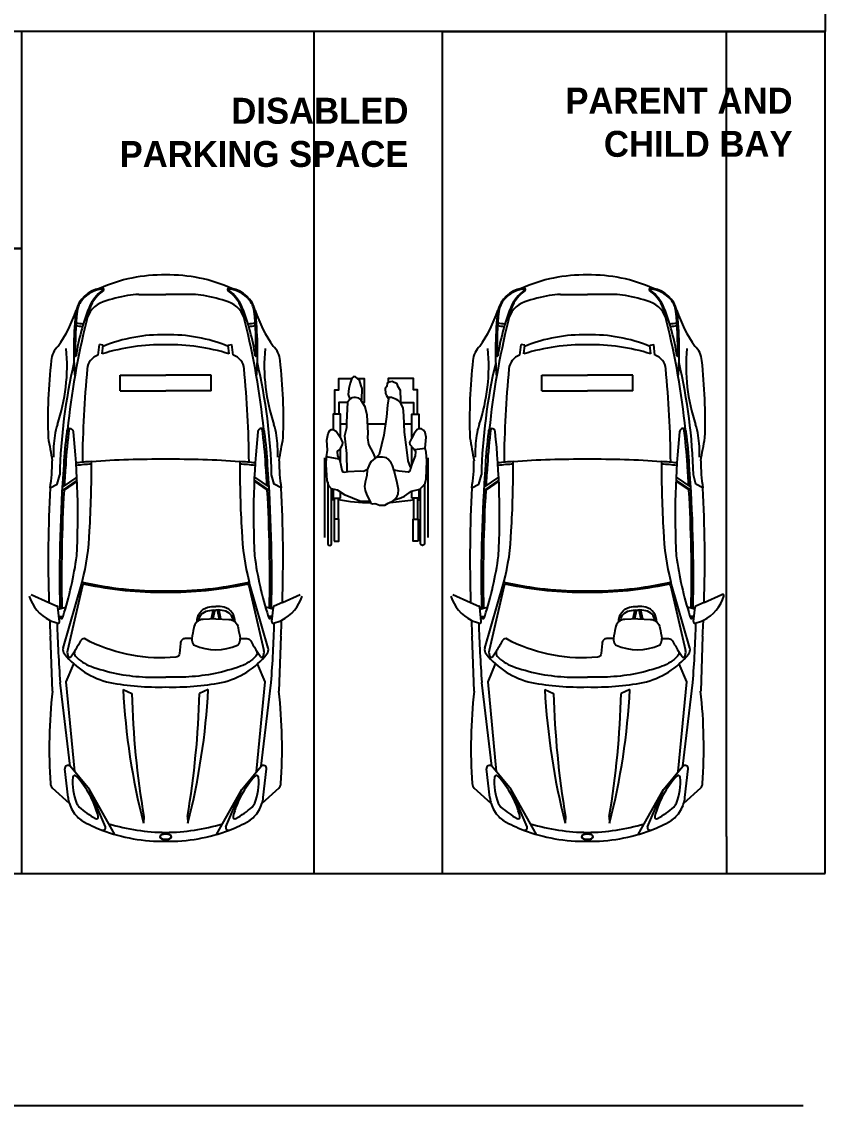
# Model space of a CAD drawing. Header units: inches. Extents: x 484217 to 497210, y -26946 to -21493.
# Drawn here: x 493477.1 to 493725.1, y -23339.1 to -23004.7 of the extents above; entities that cross this region are included whole.
import ezdxf

# ---------------------------------------------------------------- set-up
doc = ezdxf.new("R2010")
doc.units = ezdxf.units.IN
doc.header["$LTSCALE"] = 20
doc.header["$MEASUREMENT"] = 0
for name, color, linetype in [('ceco.net 217 Nissan Z350 - top', 145, 'Continuous'), ('I-WALL-FULL', 5, 'Continuous'), ('Parking', 7, 'Continuous')]:
    doc.layers.add(name, color=color, linetype=linetype)
doc.styles.get("Standard").update_dxf_attribs({"font": ''})
doc.styles.get('Standard').set_extended_font_data('MicrogrammaSSi', bold=True)

msp = doc.modelspace()

# ---------------------------------------------------------------- linework, layer by layer
at = {"color": 0}
for p, q in [((493574.98, -23122.23), (493574.98, -23122.29)), ((493598, -23122.23), (493598, -23122.29)), ((493577.33, -23128.98), (493575.47, -23128.98)), ((493589.38, -23128.98), (493583.87, -23128.98)), ((493597.51, -23128.98), (493595.19, -23128.98)), ((493601.66, -23136.49), (493598.33, -23136.81)), ((493570.57, -23139.37), (493570.57, -23163.87)), ((493575.06, -23139.77), (493571.14, -23139.06)), ((493602.41, -23139.37), (493602.41, -23163.87)), ((493573.26, -23151.01), (493572.77, -23151.01)), ((493573.66, -23152.23), (493572.77, -23152.23)), ((493573.66, -23158.2), (493573.66, -23151.72)), ((493574.88, -23158.2), (493574.88, -23151.72)), ((493598.1, -23158.2), (493598.1, -23151.72)), ((493599.32, -23152.23), (493600.21, -23152.23)), ((493599.33, -23158.2), (493599.33, -23151.72)), ((493599.72, -23151.01), (493600.21, -23151.01))]:
    msp.add_line(p, q, dxfattribs=at)
for points in [[(493573.75, -23125.86), (493573.75, -23118.31), (493574.98, -23118.31), (493574.98, -23114.88), (493578.98, -23114.88)], [(493597.13, -23142.22), (493596.38, -23140.21), (493595.97, -23136.81), (493595.28, -23131.4), (493595.09, -23126.24), (493594.82, -23123.91), (493594.13, -23122.59), (493594.13, -23121.52), (493594, -23118.53), (493593.31, -23117.44), (493592.98, -23116.49), (493591.41, -23115.8), (493590.37, -23115.93), (493589.9, -23116.3), (493589.77, -23117.31), (493589.27, -23117.97), (493589.39, -23119.42), (493589.71, -23120.07), (493590.28, -23121.14), (493590.02, -23123.09), (493589.71, -23126.68), (493588.89, -23132.34), (493587.44, -23138.26), (493586.62, -23139.07), (493586.31, -23139.45), (493585.68, -23137.91), (493584.21, -23135.18), (493583.89, -23133.16), (493584, -23131.62), (493583.73, -23126.18), (493583.1, -23123.6), (493581.9, -23121.65), (493582.09, -23121.33), (493582.14, -23117.91), (493581.9, -23117.11), (493581.4, -23115.34), (493580.14, -23114.34), (493579.61, -23114.26), (493579.04, -23114.71), (493578.44, -23116.25), (493578.03, -23117.9), (493577.84, -23119.76), (493578.35, -23121.21), (493577.65, -23122.28), (493577.34, -23128.32), (493577.33, -23130.11), (493576.76, -23132.53), (493577.39, -23137.95), (493577.48, -23143.61)], [(493580.82, -23114.88), (493582.82, -23114.88), (493582.82, -23122.23), (493582.26, -23122.23)], [(493599.23, -23125.86), (493599.23, -23118.31), (493598, -23118.31), (493598, -23114.88), (493590.17, -23114.88), (493590.17, -23116.09)], [(493577.69, -23122.23), (493574.98, -23122.23), (493574.98, -23125.86)], [(493594.13, -23122.23), (493598, -23122.23), (493598, -23125.86)], [(493575.47, -23133.05), (493575.47, -23125.86), (493573.26, -23125.86), (493573.26, -23130.6)], [(493597.51, -23133.09), (493597.51, -23125.86), (493599.72, -23125.86), (493599.72, -23130.36)], [(493592.16, -23152.32), (493594.13, -23151.69), (493595.24, -23151.14), (493597.38, -23149.62), (493599.99, -23148.98), (493601.16, -23147.82), (493601.58, -23147.17), (493601.98, -23145.75), (493602.17, -23140.26), (493601.92, -23137.56), (493601.6, -23136.3), (493601.98, -23132.9), (493601.61, -23131.46), (493601.16, -23130.76), (493600.51, -23130.36), (493599.52, -23130.35), (493599.15, -23130.57), (493598.2, -23131.77), (493597.38, -23133.34), (493596.83, -23134.6), (493596.94, -23135.17), (493597.89, -23136.3), (493598.39, -23136.93), (493598.61, -23137.51), (493598.55, -23138.74), (493597.5, -23141.32), (493597.07, -23142.6), (493596.94, -23143.42), (493596.38, -23143.73), (493593.6, -23143.42), (493592.54, -23143.23), (493592.04, -23143.23)], [(493584.52, -23152.71), (493584.02, -23152.77), (493581.46, -23152.7), (493576.98, -23150.87), (493574.59, -23149.3), (493572.7, -23148.92), (493571.95, -23147.95), (493571.38, -23146.31), (493571.1, -23141.42), (493571.19, -23139.01), (493571.51, -23136.93), (493571.32, -23133.85), (493571.69, -23131.85), (493572.2, -23130.89), (493572.77, -23130.57), (493573.28, -23130.6), (493574.15, -23131.08), (493575.41, -23132.9), (493576.1, -23134.6), (493576.03, -23135.28), (493575.28, -23136.62), (493574.72, -23137.12), (493574.46, -23137.44), (493574.55, -23138.6), (493575.26, -23140.22), (493575.54, -23141.02), (493575.91, -23143.1), (493576.25, -23143.62), (493576.72, -23143.73), (493577.86, -23143.54), (493581.71, -23143.29), (493582.59, -23143.42), (493583.79, -23142.79)], [(493575.47, -23140.83), (493575.47, -23136.28)], [(493597.51, -23141.27), (493597.51, -23135.86)], [(493589.2, -23153.9), (493590.26, -23153.33), (493591.73, -23152.62), (493592.42, -23152.07), (493593.04, -23151.16), (493593.26, -23150.49), (493593.36, -23149.11), (493592.92, -23146.57), (493592.1, -23143.35), (493591.53, -23141.65), (493591.13, -23140.85), (493590.21, -23139.7), (493589.65, -23139.33), (493588.45, -23139.07), (493586.93, -23139.07), (493586.18, -23139.39), (493584.99, -23140.43), (493584.42, -23141.23), (493583.73, -23143.04), (493583.66, -23144.74), (493583.1, -23146.82), (493582.92, -23148.2), (493583.1, -23149.36), (493583.49, -23150.53), (493584.71, -23153.09), (493584.86, -23153.27), (493585.37, -23153.47), (493586.14, -23153.46), (493586.5, -23153.52), (493587.5, -23153.96), (493589.2, -23153.9)], [(493573.26, -23149.03), (493573.26, -23151.72), (493575.47, -23151.72)], [(493575.47, -23151.72), (493575.47, -23149.88)], [(493599.72, -23149.04), (493599.72, -23151.72), (493597.51, -23151.72)], [(493597.51, -23151.72), (493597.51, -23149.58)]]:
    msp.add_lwpolyline(points, dxfattribs=at)
for points in [[(493571.55, -23146.81), (493571.55, -23165.71, 1), (493572.77, -23165.71), (493572.77, -23148.93, 1)], [(493601.43, -23147.4), (493601.43, -23165.71, -1), (493600.21, -23165.71), (493600.21, -23148.76, -1)]]:
    msp.add_lwpolyline(points, format="xyb", dxfattribs=at)
for points in [[(493573.55, -23165.06), (493575.02, -23165.06), (493575.02, -23158.2), (493573.55, -23158.2)], [(493599.44, -23165.06), (493597.97, -23165.06), (493597.97, -23158.2), (493599.44, -23158.2)]]:
    msp.add_lwpolyline(points, close=True, dxfattribs=at)
for centre, radius, start, end in [((493579.97, -23123.24), 2.55, 40.6156, 131.4173), ((493590.23, -23125.82), 5.18, 41.2563, 91.629), ((493586.44, -23084.82), 68.38, 260.27, 268.6181), ((493586.44, -23084.82), 68.38, 273.6699, 279.8201)]:
    msp.add_arc(centre, radius, start, end, dxfattribs=at)
at = {"layer": 'ceco.net 217 Nissan Z350 - top'}
for p, q in [((493513.24, -23088.94), (493521.55, -23088.94)), ((493529.86, -23088.94), (493521.55, -23088.94)), ((493643.37, -23088.94), (493651.68, -23088.94)), ((493659.99, -23088.94), (493651.68, -23088.94)), ((493500.69, -23107.66), (493501.08, -23104.37)), ((493502.29, -23104.52), (493501.08, -23104.37)), ((493501.97, -23107.24), (493502.29, -23104.52)), ((493540.8, -23104.52), (493542.01, -23104.37)), ((493541.12, -23107.24), (493540.8, -23104.52)), ((493542.4, -23107.66), (493542.01, -23104.37)), ((493630.83, -23107.66), (493631.22, -23104.37)), ((493632.43, -23104.52), (493631.22, -23104.37)), ((493632.1, -23107.24), (493632.43, -23104.52)), ((493670.94, -23104.52), (493672.15, -23104.37)), ((493671.26, -23107.24), (493670.94, -23104.52)), ((493672.54, -23107.66), (493672.15, -23104.37)), ((493507.52, -23118.68), (493507.52, -23113.8)), ((493507.52, -23113.8), (493521.55, -23113.8)), ((493535.57, -23113.8), (493521.55, -23113.8)), ((493535.57, -23118.68), (493535.57, -23113.8)), ((493637.66, -23118.68), (493637.66, -23113.8)), ((493637.66, -23113.8), (493651.68, -23113.8)), ((493665.71, -23113.8), (493651.68, -23113.8)), ((493665.71, -23118.68), (493665.71, -23113.8)), ((493507.52, -23118.68), (493521.55, -23118.68)), ((493535.57, -23118.68), (493521.55, -23118.68)), ((493637.66, -23118.68), (493651.68, -23118.68)), ((493665.71, -23118.68), (493651.68, -23118.68)), ((493494.21, -23146.23), (493489.56, -23149.44)), ((493494.17, -23145.27), (493489.62, -23148.41)), ((493494.22, -23146.5), (493490.18, -23149.3)), ((493548.87, -23146.5), (493552.91, -23149.3)), ((493548.88, -23146.23), (493553.53, -23149.44)), ((493548.92, -23145.27), (493553.47, -23148.41)), ((493624.35, -23146.23), (493619.7, -23149.44)), ((493624.31, -23145.27), (493619.76, -23148.41)), ((493624.36, -23146.5), (493620.32, -23149.3)), ((493679, -23146.5), (493683.05, -23149.3)), ((493679.02, -23146.23), (493683.67, -23149.44)), ((493679.06, -23145.27), (493683.61, -23148.41)), ((493490.18, -23149.3), (493489.56, -23149.44)), ((493552.91, -23149.3), (493553.53, -23149.44)), ((493620.32, -23149.3), (493619.7, -23149.44)), ((493683.05, -23149.3), (493683.67, -23149.44)), ((493489.92, -23198), (493495.75, -23177.64)), ((493495.88, -23178.73), (493491.24, -23198.81)), ((493547.21, -23178.73), (493551.85, -23198.81)), ((493553.17, -23198), (493547.34, -23177.64)), ((493620.06, -23198), (493625.89, -23177.64)), ((493626.02, -23178.73), (493621.38, -23198.81)), ((493677.35, -23178.73), (493681.99, -23198.81)), ((493683.31, -23198), (493677.48, -23177.64)), ((493480.01, -23181.47), (493485.52, -23183.92)), ((493557.57, -23183.92), (493563.08, -23181.47)), ((493610.15, -23181.47), (493615.66, -23183.92)), ((493687.71, -23183.92), (493693.22, -23181.47)), ((493485.52, -23183.92), (493488.08, -23185.05)), ((493488.79, -23189.85), (493488.32, -23185.38)), ((493488.38, -23185.97), (493490.75, -23185.38)), ((493536.23, -23186.26), (493535.62, -23189.04)), ((493536.7, -23186.26), (493536.08, -23189.01)), ((493537.45, -23186.26), (493538.06, -23189.01)), ((493537.91, -23186.26), (493538.52, -23189.04)), ((493554.71, -23185.97), (493552.34, -23185.38)), ((493554.3, -23189.85), (493554.78, -23185.38)), ((493557.57, -23183.92), (493555.01, -23185.05)), ((493615.66, -23183.92), (493618.21, -23185.05)), ((493618.93, -23189.85), (493618.45, -23185.38)), ((493618.52, -23185.97), (493620.88, -23185.38)), ((493666.37, -23186.26), (493665.75, -23189.04)), ((493666.83, -23186.26), (493666.22, -23189.01)), ((493667.58, -23186.26), (493668.19, -23189.01)), ((493668.05, -23186.26), (493668.66, -23189.04)), ((493684.85, -23185.97), (493682.48, -23185.38)), ((493684.44, -23189.85), (493684.91, -23185.38)), ((493687.71, -23183.92), (493685.15, -23185.05)), ((493488.62, -23188.24), (493489.88, -23188.23)), ((493554.47, -23188.24), (493553.21, -23188.23)), ((493618.76, -23188.24), (493620.02, -23188.23)), ((493684.61, -23188.24), (493683.35, -23188.23)), ((493486.58, -23211.31), (493485.98, -23194.35)), ((493485.98, -23194.35), (493485.98, -23194.35)), ((493557.12, -23194.35), (493556.51, -23211.31)), ((493557.12, -23194.35), (493557.12, -23194.35)), ((493616.72, -23211.31), (493616.11, -23194.35)), ((493616.11, -23194.35), (493616.11, -23194.35)), ((493687.25, -23194.35), (493686.65, -23211.31)), ((493687.25, -23194.35), (493687.25, -23194.35)), ((493492.29, -23200.68), (493493.52, -23198.91)), ((493550.8, -23200.68), (493549.57, -23198.91)), ((493622.43, -23200.68), (493623.66, -23198.91)), ((493680.94, -23200.68), (493679.71, -23198.91)), ((493490.89, -23208.44), (493493.19, -23202.91)), ((493552.21, -23208.44), (493549.9, -23202.91)), ((493621.02, -23208.44), (493623.32, -23202.91)), ((493682.34, -23208.44), (493680.04, -23202.91)), ((493492.11, -23234.49), (493489, -23208.64)), ((493493.48, -23236.14), (493490.89, -23208.44)), ((493549.61, -23236.14), (493552.21, -23208.44)), ((493550.98, -23234.49), (493554.09, -23208.64)), ((493622.25, -23234.49), (493619.14, -23208.64)), ((493623.62, -23236.14), (493621.02, -23208.44)), ((493679.75, -23236.14), (493682.34, -23208.44)), ((493681.12, -23234.49), (493684.23, -23208.64)), ((493508.4, -23210.79), (493511.12, -23212.05)), ((493534.69, -23210.79), (493531.98, -23212.05)), ((493638.54, -23210.79), (493641.25, -23212.05)), ((493664.83, -23210.79), (493662.11, -23212.05)), ((493491.43, -23244.14), (493490.4, -23235.32)), ((493498.04, -23241.65), (493492.11, -23234.49)), ((493545.05, -23241.65), (493550.98, -23234.49)), ((493551.66, -23244.14), (493552.69, -23235.32)), ((493621.57, -23244.14), (493620.54, -23235.32)), ((493628.18, -23241.65), (493622.25, -23234.49)), ((493675.19, -23241.65), (493681.12, -23234.49)), ((493681.8, -23244.14), (493682.83, -23235.32)), ((493491.84, -23246.01), (493486.63, -23241.2)), ((493502.96, -23253.21), (493498.04, -23241.65)), ((493505.85, -23255.51), (493498.04, -23241.65)), ((493537.24, -23255.51), (493545.05, -23241.65)), ((493540.13, -23253.21), (493545.05, -23241.65)), ((493556.46, -23241.2), (493551.26, -23246.01)), ((493621.97, -23246.01), (493616.76, -23241.2)), ((493633.1, -23253.21), (493628.18, -23241.65)), ((493635.99, -23255.51), (493628.18, -23241.65)), ((493667.38, -23255.51), (493675.19, -23241.65)), ((493670.27, -23253.21), (493675.19, -23241.65)), ((493686.6, -23241.2), (493681.39, -23246.01)), ((493514.8, -23249.95), (493514.69, -23252.04)), ((493528.3, -23249.95), (493528.41, -23252.04)), ((493644.93, -23249.95), (493644.82, -23252.04)), ((493658.43, -23249.95), (493658.54, -23252.04))]:
    msp.add_line(p, q, dxfattribs=at)
for points in [[(493502.07, -23086.99, 0.025591), (493501.15, -23087.1, 0.019947)], [(493632.21, -23086.99, 0.025591), (493631.29, -23087.1, 0.019947)], [(493531.26, -23189.98, -0.358011), (493534.54, -23185.39, -0.087142), (493537.07, -23185.17)], [(493531.72, -23189.56, -0.316561), (493534.54, -23186.51, -0.087142), (493537.07, -23186.29)], [(493542.89, -23189.98, 0.358011), (493539.6, -23185.39, 0.087142), (493537.07, -23185.17)], [(493542.42, -23189.56, 0.316561), (493539.6, -23186.51, 0.087142), (493537.07, -23186.29)], [(493661.39, -23189.98, -0.358011), (493664.68, -23185.39, -0.087142), (493667.21, -23185.17)], [(493661.86, -23189.56, -0.316561), (493664.68, -23186.51, -0.087142), (493667.21, -23186.29)], [(493673.02, -23189.98, 0.358011), (493669.74, -23185.39, 0.087142), (493667.21, -23185.17)], [(493672.56, -23189.56, 0.316561), (493669.74, -23186.51, 0.087142), (493667.21, -23186.29)], [(493537.07, -23188.96), (493541.07, -23189.17, -0.352581), (493543.93, -23191.73, 0.008047), (493544.55, -23195.11), (493546.6, -23195.11, -0.270521), (493547.83, -23195.83, 0.000614), (493549.57, -23198.91, -0.331797), (493549.36, -23200.55, -0.11427), (493544.65, -23203.62, -0.074246), (493528.67, -23206.9, -0.021686), (493521.55, -23206.98, -0.021686)], [(493537.07, -23188.96), (493533.08, -23189.17, 0.352581), (493530.21, -23191.73, -0.008047), (493529.59, -23195.11), (493527.54, -23195.11)], [(493667.21, -23188.96), (493671.2, -23189.17, -0.352581), (493674.07, -23191.73, 0.008047), (493674.69, -23195.11), (493676.73, -23195.11, -0.270521), (493677.96, -23195.83, 0.000614), (493679.71, -23198.91, -0.331797), (493679.5, -23200.55, -0.11427), (493674.79, -23203.62, -0.074246), (493658.81, -23206.9, -0.021686), (493651.68, -23206.98, -0.021686)], [(493667.21, -23188.96), (493663.21, -23189.17, 0.352581), (493660.35, -23191.73, -0.008047), (493659.73, -23195.11), (493657.68, -23195.11)], [(493498.27, -23196.06), (493496.49, -23195.11, 0.270521), (493495.27, -23195.83, -0.000614), (493493.52, -23198.91, 0.331797), (493493.73, -23200.55, 0.11427), (493498.44, -23203.62, 0.074246), (493514.42, -23206.9, 0.021686), (493521.55, -23206.98)], [(493527.54, -23195.11, 0.460181), (493526.13, -23196.6), (493525.85, -23199.66, -0.361883), (493524.67, -23200.84, -0.136022), (493498.27, -23196.06, -0.015575)], [(493628.41, -23196.06), (493626.63, -23195.11, 0.270521), (493625.4, -23195.83, -0.000614), (493623.66, -23198.91, 0.331797), (493623.87, -23200.55, 0.11427), (493628.58, -23203.62, 0.074246), (493644.56, -23206.9, 0.021686), (493651.68, -23206.98)], [(493657.68, -23195.11, 0.460181), (493656.26, -23196.6), (493655.99, -23199.66, -0.361883), (493654.81, -23200.84, -0.136022), (493628.41, -23196.06, -0.015575)], [(493551.26, -23246.01, 0.046528), (493551.66, -23244.14)], [(493681.39, -23246.01, 0.046528), (493681.8, -23244.14)]]:
    msp.add_lwpolyline(points, format="xyb", dxfattribs=at)
for points in [[(493485.88, -23148.6), (493488.03, -23147.46), (493488.84, -23144.56)], [(493557.21, -23148.6), (493555.06, -23147.46), (493554.25, -23144.56)], [(493616.02, -23148.6), (493618.17, -23147.46), (493618.98, -23144.56)], [(493687.35, -23148.6), (493685.2, -23147.46), (493684.39, -23144.56)]]:
    msp.add_lwpolyline(points, dxfattribs=at)
for centre, radius, start, end in [((493520.52, -23129.62), 46.73, 88.7466, 114.4933), ((493522.57, -23129.62), 46.73, 65.5067, 91.2534), ((493650.66, -23129.62), 46.73, 88.7466, 114.4933), ((493652.71, -23129.62), 46.73, 65.5067, 91.2534), ((493502.71, -23096.03), 9.06, 99.9041, 166.3752), ((493502.84, -23096.41), 9.2, 95.9051, 139.5878), ((493509.43, -23097.65), 12.2, 125.5257, 173.823), ((493510.14, -23098.2), 13.33, 127.4553, 156.508), ((493501.91, -23087.46), 0.203, 307.4553, 95.9051), ((493502.1, -23087.39), 0.407, 305.5257, 94.0403), ((493517.27, -23132.74), 44.14, 99.7499, 109.876), ((493513.24, -23109.27), 20.33, 90, 99.7499), ((493529.86, -23109.27), 20.33, 80.2501, 90), ((493525.82, -23132.74), 44.14, 70.124, 80.2501), ((493540.99, -23087.39), 0.407, 85.9597, 234.4743), ((493533.67, -23097.65), 12.2, 6.177, 54.4743), ((493541.18, -23087.46), 0.203, 84.0949, 232.5447), ((493540.38, -23096.03), 9.06, 80.0959, 85.9597), ((493532.95, -23098.2), 13.33, 23.492, 52.5447), ((493540.25, -23096.41), 9.2, 40.4122, 84.0949), ((493540.38, -23096.03), 9.06, 13.6248, 80.0959), ((493632.85, -23096.03), 9.06, 99.9041, 166.3752), ((493632.98, -23096.41), 9.2, 95.9051, 139.5878), ((493639.56, -23097.65), 12.2, 125.5257, 173.823), ((493640.28, -23098.2), 13.33, 127.4553, 156.508), ((493632.05, -23087.46), 0.203, 307.4553, 95.9051), ((493632.24, -23087.39), 0.407, 305.5257, 94.0403), ((493647.41, -23132.74), 44.14, 99.7499, 109.876), ((493643.37, -23109.27), 20.33, 90, 99.7499), ((493659.99, -23109.27), 20.33, 80.2501, 90), ((493655.96, -23132.74), 44.14, 70.124, 80.2501), ((493671.13, -23087.39), 0.407, 85.9597, 234.4743), ((493663.8, -23097.65), 12.2, 6.177, 54.4743), ((493671.32, -23087.46), 0.203, 84.0949, 232.5447), ((493670.52, -23096.03), 9.06, 80.0959, 85.9597), ((493663.09, -23098.2), 13.33, 23.492, 52.5447), ((493670.39, -23096.41), 9.2, 40.4122, 84.0949), ((493670.52, -23096.03), 9.06, 13.6248, 80.0959), ((493562.57, -23118.33), 69.48, 158.5248, 171.3592), ((493502.17, -23095.47), 8.09, 141.6225, 169.9734), ((493504.52, -23098.39), 7.5, 107.4846, 170.5223), ((493538.58, -23098.39), 7.5, 9.4777, 72.5154), ((493480.52, -23118.33), 69.48, 8.6408, 21.4752), ((493540.92, -23095.47), 8.09, 10.0266, 38.3775), ((493692.71, -23118.33), 69.48, 158.5248, 171.3592), ((493632.31, -23095.47), 8.09, 141.6225, 169.9734), ((493634.65, -23098.39), 7.5, 107.4846, 170.5223), ((493668.71, -23098.39), 7.5, 9.4777, 72.5154), ((493610.65, -23118.33), 69.48, 8.6408, 21.4752), ((493671.06, -23095.47), 8.09, 10.0266, 38.3775), ((493454.22, -23080.77), 41.8, 324.7755, 341.7013), ((493604.66, -23106.45), 111.47, 173.5323, 184.1267), ((493620.27, -23105.77), 126.61, 174.694, 180.9527), ((493422.82, -23105.77), 126.61, 359.0473, 5.306), ((493438.43, -23106.45), 111.47, 355.8733, 6.4677), ((493588.88, -23080.77), 41.8, 198.2987, 215.2245), ((493584.35, -23080.77), 41.8, 324.7755, 341.7013), ((493734.8, -23106.45), 111.47, 173.5323, 184.1267), ((493750.41, -23105.77), 126.61, 174.694, 180.9527), ((493552.96, -23105.77), 126.61, 359.0473, 5.306), ((493568.57, -23106.45), 111.47, 355.8733, 6.4677), ((493719.01, -23080.77), 41.8, 198.2987, 215.2245), ((493728.99, -23154.82), 238.94, 166.0343, 174.1895), ((493497, -23081.02), 17.76, 259.8693, 266.5027), ((493497, -23081.02), 16.94, 259.5486, 267.1496), ((493314.1, -23154.82), 238.94, 5.8105, 13.9657), ((493546.1, -23081.02), 16.94, 272.8504, 280.4514), ((493546.1, -23081.02), 17.76, 273.4973, 280.1307), ((493859.13, -23154.82), 238.94, 166.0343, 174.1895), ((493627.13, -23081.02), 17.76, 259.8693, 266.5027), ((493627.13, -23081.02), 16.94, 259.5486, 267.1496), ((493444.24, -23154.82), 238.94, 5.8105, 13.9657), ((493676.23, -23081.02), 16.94, 272.8504, 280.4514), ((493676.23, -23081.02), 17.76, 273.4973, 280.1307), ((493520.16, -23148.25), 46.87, 88.3019, 112.4712), ((493522.93, -23148.25), 46.87, 67.5288, 91.6981), ((493650.29, -23148.25), 46.87, 88.3019, 112.4712), ((493653.07, -23148.25), 46.87, 67.5288, 91.6981), ((493493.11, -23109.92), 6.93, 133.2966, 174.4955), ((493434.17, -23110.96), 56.94, 341.493, 5.3704), ((493520.69, -23167.66), 63.25, 89.2268, 107.2211), ((493522.4, -23167.66), 63.25, 72.7789, 90.7732), ((493608.92, -23110.96), 56.94, 174.6296, 198.507), ((493549.98, -23109.92), 6.93, 5.5045, 46.7034), ((493623.25, -23109.92), 6.93, 133.2966, 174.4955), ((493564.31, -23110.96), 56.94, 341.493, 5.3704), ((493650.83, -23167.66), 63.25, 89.2268, 107.2211), ((493652.54, -23167.66), 63.25, 72.7789, 90.7732), ((493739.06, -23110.96), 56.94, 174.6296, 198.507), ((493680.12, -23109.92), 6.93, 5.5045, 46.7034), ((493650.68, -23127.71), 165.49, 173.5977, 181.8724), ((493659.84, -23148.77), 171.05, 166.8904, 178.5895), ((493493.78, -23107.87), 0.102, 180.9527, 351.3592), ((493502.19, -23112.3), 4.88, 108.4757, 174.5355), ((493520.69, -23167.66), 63.25, 108.4365, 108.4757), ((493522.4, -23167.66), 63.25, 71.5243, 71.5635), ((493540.9, -23112.3), 4.88, 5.4645, 71.5243), ((493549.31, -23107.87), 0.102, 188.6408, 359.0473), ((493383.25, -23148.77), 171.05, 1.4105, 13.1096), ((493392.41, -23127.71), 165.49, 358.1276, 6.4023), ((493780.82, -23127.71), 165.49, 173.5977, 181.8724), ((493789.98, -23148.77), 171.05, 166.8904, 178.5895), ((493623.92, -23107.87), 0.102, 180.9527, 351.3592), ((493632.33, -23112.3), 4.88, 108.4757, 174.5355), ((493650.83, -23167.66), 63.25, 108.4365, 108.4757), ((493652.54, -23167.66), 63.25, 71.5243, 71.5635), ((493671.03, -23112.3), 4.88, 5.4645, 71.5243), ((493679.45, -23107.87), 0.102, 188.6408, 359.0473), ((493513.39, -23148.77), 171.05, 1.4105, 13.1096), ((493522.55, -23127.71), 165.49, 358.1276, 6.4023), ((493831.4, -23143.79), 335.58, 174.5355, 179.4658), ((493211.7, -23143.79), 335.58, 0.5342, 5.4645), ((493961.53, -23143.79), 335.58, 174.5355, 179.4658), ((493341.83, -23143.79), 335.58, 0.5342, 5.4645), ((493507.44, -23135.49), 20.33, 161.493, 171.3658), ((493637.13, -23149.8), 146.67, 172.3693, 176.78), ((493492.06, -23131.33), 1.05, 4.2807, 184.2807), ((493551.03, -23131.33), 1.05, 355.7193, 175.7193), ((493405.96, -23149.8), 146.67, 3.22, 7.6307), ((493535.65, -23135.49), 20.33, 8.6342, 18.507), ((493637.58, -23135.49), 20.33, 161.493, 171.3658), ((493767.27, -23149.8), 146.67, 172.3693, 176.78), ((493622.2, -23131.33), 1.05, 4.2807, 184.2807), ((493681.17, -23131.33), 1.05, 355.7193, 175.7193), ((493536.1, -23149.8), 146.67, 3.22, 7.6307), ((493665.78, -23135.49), 20.33, 8.6342, 18.507), ((495510.2, -22771), 2057.05, 190.13885, 190.34049), ((493526.25, -23138.34), 39.35, 171.3658, 181.1753), ((493636.52, -23149.8), 146.67, 172.7976, 176.78), ((493246.88, -23156.92), 247.56, 357.0673, 5.9516), ((493796.21, -23156.92), 247.56, 174.0484, 182.9327), ((493406.57, -23149.8), 146.67, 3.22, 7.2024), ((493516.84, -23138.34), 39.35, 358.8247, 8.6342), ((491533.54, -22771.12), 2056.39, 349.65947, 349.86118), ((495640.34, -22771), 2057.05, 190.13885, 190.34049), ((493656.39, -23138.34), 39.35, 171.3658, 181.1753), ((493766.66, -23149.8), 146.67, 172.7976, 176.78), ((493377.02, -23156.92), 247.56, 357.0673, 5.9516), ((493926.35, -23156.92), 247.56, 174.0484, 182.9327), ((493536.71, -23149.8), 146.67, 3.22, 7.2024), ((493646.98, -23138.34), 39.35, 358.8247, 8.6342), ((491663.68, -22771.12), 2056.39, 349.65947, 349.86118), ((493436.03, -23140.33), 50.53, 350.578, 0.0994), ((493519.13, -23426.38), 286.61, 89.5164, 94.0995), ((493523.96, -23426.38), 286.61, 85.9005, 90.4836), ((493607.07, -23140.33), 50.53, 179.9006, 189.422), ((493566.16, -23140.33), 50.53, 350.578, 0.0994), ((493649.26, -23426.38), 286.61, 89.5164, 94.0995), ((493654.1, -23426.38), 286.61, 85.9005, 90.4836), ((493737.2, -23140.33), 50.53, 179.9006, 189.422), ((493959.38, -23176.29), 470.58, 175.7675, 181.1621), ((493959.99, -23176.29), 470.58, 175.7675, 176.5495), ((493499.01, -23172.62), 32.12, 90.6726, 99.1168), ((493499.01, -23172.62), 31.31, 90.6802, 99.2602), ((493187.82, -23142.97), 310.82, 356.5007, 0.4537), ((493855.27, -23142.97), 310.82, 179.5463, 183.4993), ((493544.08, -23172.62), 32.12, 80.8832, 89.3274), ((493544.08, -23172.62), 31.31, 80.7398, 89.3198), ((493083.1, -23176.29), 470.58, 3.4505, 4.2325), ((493083.71, -23176.29), 470.58, 358.8379, 4.2325), ((494089.52, -23176.29), 470.58, 175.7675, 181.1621), ((494090.13, -23176.29), 470.58, 175.7675, 176.5495), ((493629.15, -23172.62), 32.12, 90.6726, 99.1168), ((493629.15, -23172.62), 31.31, 90.6802, 99.2602), ((493317.96, -23142.97), 310.82, 356.5007, 0.4537), ((493985.4, -23142.97), 310.82, 179.5463, 183.4993), ((493674.21, -23172.62), 32.12, 80.8832, 89.3274), ((493674.21, -23172.62), 31.31, 80.7398, 89.3198), ((493213.24, -23176.29), 470.58, 3.4505, 4.2325), ((493213.85, -23176.29), 470.58, 358.8379, 4.2325), ((493911.31, -23170.56), 426, 177.0446, 181.7963), ((493959.99, -23176.29), 470.58, 176.711, 181.1438), ((493083.1, -23176.29), 470.58, 358.8562, 3.289), ((493131.78, -23170.56), 426, 358.2037, 2.9554), ((494041.45, -23170.56), 426, 177.0446, 181.7963), ((494090.13, -23176.29), 470.58, 176.711, 181.1438), ((493213.24, -23176.29), 470.58, 358.8562, 3.289), ((493261.92, -23170.56), 426, 358.2037, 2.9554), ((493430.35, -23159.98), 67.74, 344.884, 358.3444), ((493612.74, -23159.98), 67.74, 181.6556, 195.116), ((493560.49, -23159.98), 67.74, 344.884, 358.3444), ((493742.87, -23159.98), 67.74, 181.6556, 195.116), ((493382.39, -23153.97), 112.82, 342.3221, 352.0432), ((493660.7, -23153.97), 112.82, 187.9568, 197.6779), ((493512.53, -23153.97), 112.82, 342.3221, 352.0432), ((493790.84, -23153.97), 112.82, 187.9568, 197.6779), ((493520.57, -23065.51), 114.89, 257.5192, 270.486), ((493496.48, -23178.87), 0.61, 77.9589, 166.9841), ((493520.57, -23065.91), 114.89, 257.9589, 270.486), ((493522.52, -23065.51), 114.89, 269.514, 282.4808), ((493522.52, -23065.91), 114.89, 269.514, 282.0411), ((493546.61, -23178.87), 0.61, 13.0159, 102.0411), ((493650.71, -23065.51), 114.89, 257.5192, 270.486), ((493626.61, -23178.87), 0.61, 77.9589, 166.9841), ((493650.71, -23065.91), 114.89, 257.9589, 270.486), ((493652.66, -23065.51), 114.89, 269.514, 282.4808), ((493652.66, -23065.91), 114.89, 269.514, 282.0411), ((493676.75, -23178.87), 0.61, 13.0159, 102.0411), ((493490.96, -23178.61), 11.98, 196.2112, 244.1117), ((493552.14, -23178.61), 11.98, 295.8883, 343.7888), ((493621.09, -23178.61), 11.98, 196.2112, 244.1117), ((493682.27, -23178.61), 11.98, 295.8883, 343.7888), ((493693.38, -23181.84), 0.407, 343.7888, 113.9719), ((493487.91, -23185.42), 0.407, 6.0515, 66.0281), ((493555.18, -23185.42), 0.407, 113.9719, 173.9485), ((493618.05, -23185.42), 0.407, 6.0515, 66.0281), ((493685.32, -23185.42), 0.407, 113.9719, 173.9485), ((493490.96, -23178.61), 11.98, 244.1117, 257.1585), ((493911.31, -23170.56), 426, 182.532, 183.201), ((493851.76, -23180.2), 363.87, 181.5779, 184.4821), ((493488.39, -23189.89), 0.407, 257.1585, 6.0515), ((493959.38, -23176.29), 470.58, 181.4548, 181.4893), ((493489.36, -23188.51), 0.407, 181.4893, 342.1051), ((493382.39, -23153.97), 112.82, 342.1051, 342.3221), ((493660.7, -23153.97), 112.82, 197.6779, 197.8949), ((493553.73, -23188.51), 0.407, 197.8949, 358.5107), ((493191.34, -23180.2), 363.87, 355.5179, 358.4221), ((493083.71, -23176.29), 470.58, 358.5107, 358.5452), ((493554.71, -23189.89), 0.407, 173.9485, 282.8415), ((493552.14, -23178.61), 11.98, 282.8415, 295.8883), ((493131.78, -23170.56), 426, 356.799, 357.468), ((493621.09, -23178.61), 11.98, 244.1117, 257.1585), ((494041.45, -23170.56), 426, 182.532, 183.201), ((493981.89, -23180.2), 363.87, 181.5779, 184.4821), ((493618.52, -23189.89), 0.407, 257.1585, 6.0515), ((494089.52, -23176.29), 470.58, 181.4548, 181.4893), ((493619.5, -23188.51), 0.407, 181.4893, 342.1051), ((493512.53, -23153.97), 112.82, 342.1051, 342.3221), ((493790.84, -23153.97), 112.82, 197.6779, 197.8949), ((493683.87, -23188.51), 0.407, 197.8949, 358.5107), ((493321.47, -23180.2), 363.87, 355.5179, 358.4221), ((493213.85, -23176.29), 470.58, 358.5107, 358.5452), ((493684.84, -23189.89), 0.407, 173.9485, 282.8415), ((493682.27, -23178.61), 11.98, 282.8415, 295.8883), ((493261.92, -23170.56), 426, 356.799, 357.468), ((493533.07, -23195.11), 3.48, 180, 208.5339), ((493530.73, -23196.39), 0.813, 208.5339, 246.162), ((493537.07, -23182.03), 16.5, 246.162, 293.838), ((493543.41, -23196.39), 0.813, 293.838, 331.4661), ((493541.07, -23195.11), 3.48, 331.4661, 0), ((493663.21, -23195.11), 3.48, 180, 208.5339), ((493660.87, -23196.39), 0.813, 208.5339, 246.162), ((493667.21, -23182.03), 16.5, 246.162, 293.838), ((493673.55, -23196.39), 0.813, 293.838, 331.4661), ((493671.21, -23195.11), 3.48, 331.4661, 0), ((493491.87, -23198.56), 2.03, 164.0101, 218.3433), ((493509.79, -23184.39), 24.87, 218.3433, 257.2458), ((493493.47, -23199.33), 2.29, 166.9841, 216.4286), ((493533.31, -23184.39), 24.87, 282.7542, 321.6567), ((493549.62, -23199.33), 2.29, 323.5714, 13.0159), ((493551.22, -23198.56), 2.03, 321.6567, 15.9899), ((493622.01, -23198.56), 2.03, 164.0101, 218.3433), ((493639.92, -23184.39), 24.87, 218.3433, 257.2458), ((493623.61, -23199.33), 2.29, 166.9841, 216.4286), ((493663.44, -23184.39), 24.87, 282.7542, 321.6567), ((493679.76, -23199.33), 2.29, 323.5714, 13.0159), ((493681.35, -23198.56), 2.03, 321.6567, 15.9899), ((493491.96, -23200.44), 0.407, 216.4286, 325.1391), ((493551.14, -23200.44), 0.407, 214.8609, 323.5714), ((493622.09, -23200.44), 0.407, 216.4286, 325.1391), ((493681.27, -23200.44), 0.407, 214.8609, 323.5714), ((493519.23, -23129.29), 80.75, 259.34, 271.642), ((493523.86, -23129.29), 80.75, 268.358, 280.66), ((493649.37, -23129.29), 80.75, 259.34, 271.642), ((493654, -23129.29), 80.75, 268.358, 280.66), ((493647.79, -23228.99), 162.17, 173.7429, 183.8369), ((493723.49, -23199.11), 215.41, 183.1086, 194.2224), ((493779.78, -23205.1), 268.75, 181.4821, 189.6074), ((493263.31, -23205.1), 268.75, 350.3926, 358.5179), ((493319.6, -23199.11), 215.41, 345.7776, 356.8914), ((493395.3, -23228.99), 162.17, 356.1631, 6.2571), ((493777.93, -23228.99), 162.17, 173.7429, 183.8369), ((493853.63, -23199.11), 215.41, 183.1086, 194.2224), ((493909.92, -23205.1), 268.75, 181.4821, 189.6074), ((493393.45, -23205.1), 268.75, 350.3926, 358.5179), ((493449.73, -23199.11), 215.41, 345.7776, 356.8914), ((493525.44, -23228.99), 162.17, 356.1631, 6.2571), ((493491.41, -23235.23), 1.02, 46.6747, 185.0064), ((493493.5, -23237.9), 0.61, 42.5307, 174.9509), ((493549.59, -23237.9), 0.61, 5.0491, 137.4693), ((493551.68, -23235.23), 1.02, 354.9936, 133.3253), ((493621.55, -23235.23), 1.02, 46.6747, 185.0064), ((493623.64, -23237.9), 0.61, 42.5307, 174.9509), ((493679.73, -23237.9), 0.61, 5.0491, 137.4693), ((493681.81, -23235.23), 1.02, 354.9936, 133.3253), ((493488.01, -23239.7), 2.03, 183.8369, 227.2292), ((493510.58, -23239.41), 17.75, 174.9509, 201.4207), ((493472.13, -23257.51), 29.61, 14.8524, 42.5307), ((493570.96, -23257.51), 29.61, 137.4693, 165.1476), ((493532.52, -23239.41), 17.75, 338.5793, 5.0491), ((493555.08, -23239.7), 2.03, 312.7708, 356.1631), ((493618.15, -23239.7), 2.03, 183.8369, 227.2292), ((493640.71, -23239.41), 17.75, 174.9509, 201.4207), ((493602.27, -23257.51), 29.61, 14.8524, 42.5307), ((493701.1, -23257.51), 29.61, 137.4693, 165.1476), ((493662.65, -23239.41), 17.75, 338.5793, 5.0491), ((493685.22, -23239.7), 2.03, 312.7708, 356.1631), ((493501.66, -23242.91), 10.3, 186.8695, 197.5251), ((493501.66, -23242.91), 10.3, 197.5251, 223.6542), ((493496.89, -23244.78), 3.05, 201.4207, 228.3489), ((493513.38, -23226.24), 27.87, 228.3489, 240.9818), ((493529.71, -23226.24), 27.87, 299.0182, 311.6511), ((493546.2, -23244.78), 3.05, 311.6511, 338.5793), ((493541.43, -23242.91), 10.3, 316.3458, 342.4749), ((493631.8, -23242.91), 10.3, 186.8695, 197.5251), ((493631.8, -23242.91), 10.3, 197.5251, 223.6542), ((493627.03, -23244.78), 3.05, 201.4207, 228.3489), ((493643.52, -23226.24), 27.87, 228.3489, 240.9818), ((493659.84, -23226.24), 27.87, 299.0182, 311.6511), ((493676.34, -23244.78), 3.05, 311.6511, 338.5793), ((493671.57, -23242.91), 10.3, 316.3458, 342.4749), ((493499.5, -23244.97), 7.32, 223.6542, 239.3683), ((493500.16, -23250.07), 0.61, 240.9818, 14.8524), ((493542.93, -23250.07), 0.61, 165.1476, 299.0182), ((493543.59, -23244.97), 7.32, 300.6317, 316.3458), ((493629.64, -23244.97), 7.32, 223.6542, 239.3683), ((493630.3, -23250.07), 0.61, 240.9818, 14.8524), ((493673.07, -23250.07), 0.61, 165.1476, 299.0182), ((493673.73, -23244.97), 7.32, 300.6317, 316.3458), ((493514.46, -23219.71), 36.68, 239.3683, 249.9403), ((493502.17, -23253.4), 0.813, 248.9914, 13.5083), ((493522.17, -23191.48), 63.41, 253.3447, 269.432), ((493520.92, -23191.48), 63.41, 270.568, 286.6553), ((493540.92, -23253.4), 0.813, 166.4917, 291.0086), ((493528.63, -23219.71), 36.68, 290.0597, 300.6317), ((493644.6, -23219.71), 36.68, 239.3683, 249.9403), ((493632.31, -23253.4), 0.813, 248.9914, 13.5083), ((493652.31, -23191.48), 63.41, 253.3447, 269.432), ((493651.05, -23191.48), 63.41, 270.568, 286.6553), ((493671.06, -23253.4), 0.813, 166.4917, 291.0086), ((493658.77, -23219.71), 36.68, 290.0597, 300.6317), ((493520.54, -23205.58), 52.04, 248.9914, 271.1113), ((493522.56, -23205.58), 52.04, 268.8887, 291.0086), ((493650.67, -23205.58), 52.04, 248.9914, 271.1113), ((493652.69, -23205.58), 52.04, 268.8887, 291.0086)]:
    msp.add_arc(centre, radius, start, end, dxfattribs=at)
for centre in [(493521.55, -23256.22), (493651.68, -23256.22)]:
    msp.add_ellipse(centre, major_axis=(1.74, 0), ratio=0.521468, dxfattribs=at)
at = {"layer": 'ceco.net 217 Nissan Z350 - top', "extrusion": (0, 0, -1)}
for centre in [(493521.55, -23256.22), (493651.68, -23256.22)]:
    msp.add_ellipse(centre, major_axis=(-1.74, 0), ratio=0.521468, dxfattribs=at)
at = {"layer": 'I-WALL-FULL'}
msp.add_line((493374.04, -23339.1, 6.93), (493718.29, -23339.1, 6.93), dxfattribs=at)
at = {"layer": 'Parking'}
for p, q in [((493725.12, -22810.9), (493725.12, -23007.75)), ((493725.12, -23007.75), (490922.2, -23007.75)), ((493477.11, -23074.75), (493477.11, -23007.75)), ((493607.01, -23007.75), (493477.11, -23007.75)), ((493477.11, -23074.75), (493477.11, -23007.75)), ((493607.01, -23007.75), (493477.11, -23007.75)), ((493567.39, -23267.55), (493567.39, -23007.75)), ((493607.01, -23267.55), (493607.01, -23007.75)), ((493607.01, -23007.75), (493725.12, -23007.75)), ((493607.01, -23267.55), (493607.01, -23007.75)), ((493607.01, -23007.75), (493725.12, -23007.75)), ((493694.63, -23256.14), (493694.63, -23007.75)), ((493725.12, -23267.55), (493725.12, -23007.75)), ((493725.12, -23267.55), (493725.12, -23007.75)), ((493477.11, -23074.75), (493376.81, -23074.75)), ((493376.81, -23074.75), (493477.11, -23074.75)), ((493477.11, -23074.75), (493376.81, -23074.75)), ((493376.81, -23074.75), (493477.11, -23074.75)), ((493477.11, -23267.55), (493477.11, -23074.75)), ((493477.11, -23267.55), (493477.11, -23074.75)), ((493694.63, -23256.14), (493694.63, -23267.55)), ((493376.81, -23267.55), (493477.11, -23267.55)), ((493376.81, -23267.55), (493477.11, -23267.55)), ((493477.11, -23267.55), (493607.01, -23267.55)), ((493477.11, -23267.55), (493607.01, -23267.55)), ((493607.01, -23267.55), (493725.12, -23267.55)), ((493607.01, -23267.55), (493725.12, -23267.55))]:
    msp.add_line(p, q, dxfattribs=at)

# ---------------------------------------------------------------- texts
at = {"layer": 'Parking', "char_height": 8, "attachment_point": 3}
for s, insert in [('{\\fBahnschrift Light|b1|i0|c0|p34;PARENT AND CHILD BAY}', (493715.02, -23025.11)), ('{\\fBahnschrift Light|b1|i0|c0|p34;DISABLED PARKING SPACE}', (493596.49, -23028.23))]:
    msp.add_mtext_dynamic_manual_height_columns(s, width=100.3736, gutter_width=1, heights=[0], dxfattribs=dict(at, insert=insert))

doc.saveas('drawing.dxf')
